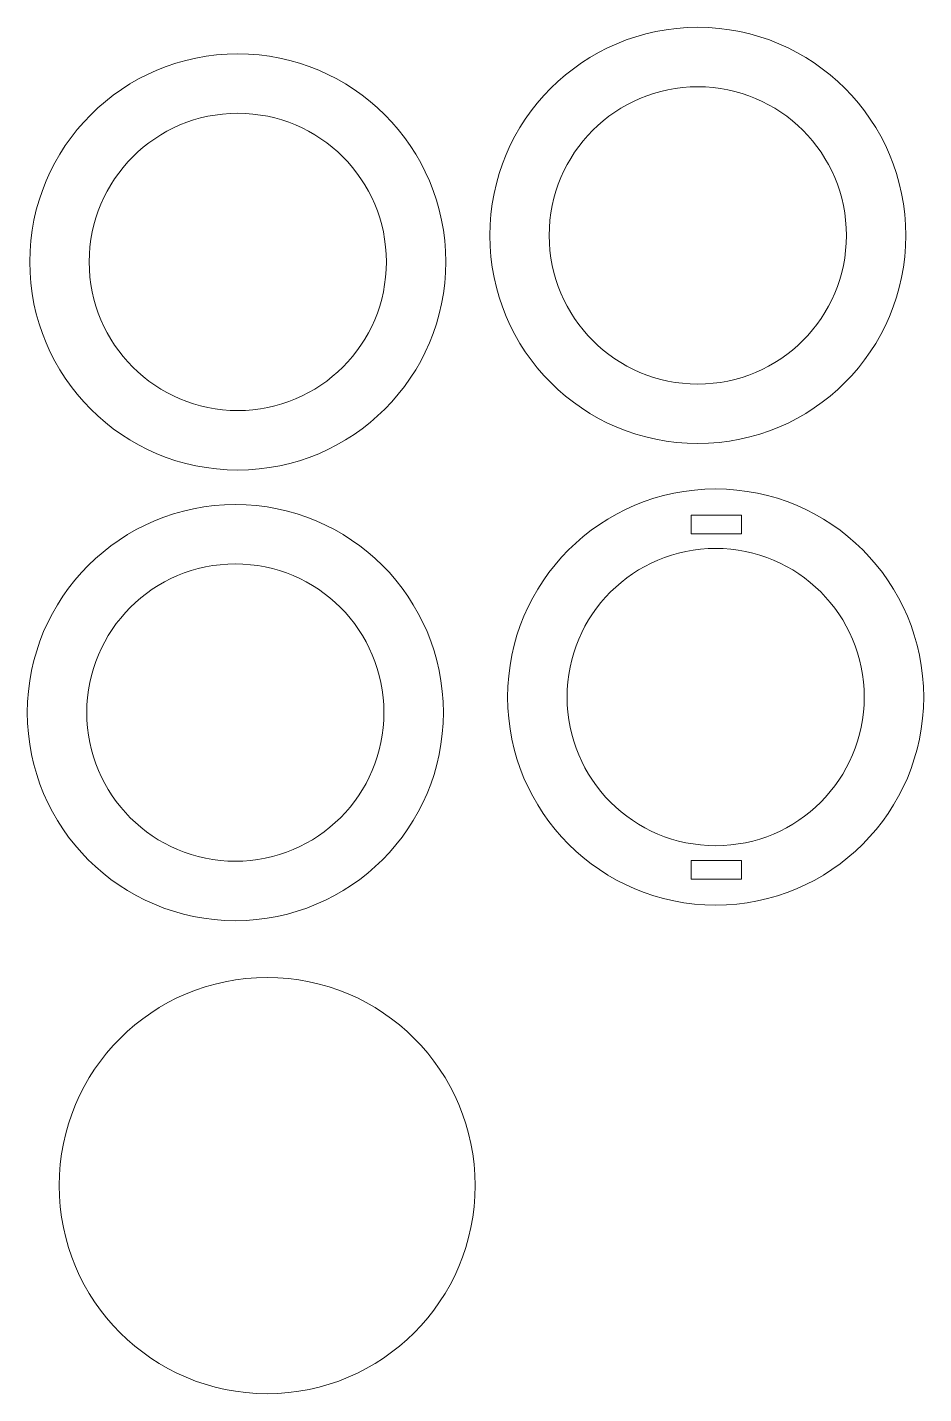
# Model space of a CAD drawing. Header units: millimetres. Extents: x -607 to 1451, y -798 to 283.
# Drawn here: x 796.8 to 947.6, y -798.5 to -568.7 of the extents above; entities that cross this region are included whole.
import ezdxf

# ---------------------------------------------------------------- set-up
doc = ezdxf.new("R2010")
doc.units = ezdxf.units.MM
doc.header["$MEASUREMENT"] = 0
doc.layers.add('layer 1', color=7, linetype='Continuous')

msp = doc.modelspace()

# ---------------------------------------------------------------- linework, layer by layer
at = {"layer": 'layer 1', "color": 142, "lineweight": 20}
for points in [[(909.6274, -568.682), (928.9574, -568.682), (944.6274, -584.352), (944.6274, -603.682), (944.6274, -603.682), (944.6274, -623.012), (928.9574, -638.682), (909.6274, -638.682), (909.6274, -638.682), (890.2974, -638.682), (874.6274, -623.012), (874.6274, -603.682), (874.6274, -603.682), (874.6274, -584.352), (890.2974, -568.682), (909.6274, -568.682)], [(832.2266, -573.1412), (851.5566, -573.1412), (867.2266, -588.8112), (867.2266, -608.1412), (867.2266, -608.1412), (867.2266, -627.4712), (851.5566, -643.1412), (832.2266, -643.1412), (832.2266, -643.1412), (812.8966, -643.1412), (797.2266, -627.4712), (797.2266, -608.1412), (797.2266, -608.1412), (797.2266, -588.8112), (812.8966, -573.1412), (832.2266, -573.1412)], [(909.6274, -578.682), (923.4345, -578.682), (934.6274, -589.8749), (934.6274, -603.682), (934.6274, -603.682), (934.6274, -617.4891), (923.4345, -628.682), (909.6274, -628.682), (909.6274, -628.682), (895.8203, -628.682), (884.6274, -617.4891), (884.6274, -603.682), (884.6274, -603.682), (884.6274, -589.8749), (895.8203, -578.682), (909.6274, -578.682)], [(832.2266, -583.1412), (846.0337, -583.1412), (857.2266, -594.3341), (857.2266, -608.1412), (857.2266, -608.1412), (857.2266, -621.9483), (846.0337, -633.1412), (832.2266, -633.1412), (832.2266, -633.1412), (818.4195, -633.1412), (807.2266, -621.9483), (807.2266, -608.1412), (807.2266, -608.1412), (807.2266, -594.3341), (818.4195, -583.1412), (832.2266, -583.1412)], [(912.6268, -646.3236), (931.9568, -646.3236), (947.6268, -661.9936), (947.6268, -681.3236), (947.6268, -681.3236), (947.6268, -700.6536), (931.9568, -716.3236), (912.6268, -716.3236), (912.6268, -716.3236), (893.2968, -716.3236), (877.6268, -700.6536), (877.6268, -681.3236), (877.6268, -681.3236), (877.6268, -661.9936), (893.2968, -646.3236), (912.6268, -646.3236)], [(831.8197, -648.9342), (851.1497, -648.9342), (866.8197, -664.6042), (866.8197, -683.9342), (866.8197, -683.9342), (866.8197, -703.2642), (851.1497, -718.9342), (831.8197, -718.9342), (831.8197, -718.9342), (812.4897, -718.9342), (796.8197, -703.2642), (796.8197, -683.9342), (796.8197, -683.9342), (796.8197, -664.6042), (812.4897, -648.9342), (831.8197, -648.9342)], [(908.5258, -650.7038), (908.5258, -650.7038), (916.9925, -650.7038), (916.9925, -650.7038), (916.9925, -650.7038), (916.9925, -650.7038), (916.9925, -653.8618), (916.9925, -653.8618), (916.9925, -653.8618), (916.9925, -653.8618), (908.5258, -653.8618), (908.5258, -653.8618), (908.5258, -653.8618), (908.5258, -653.8618), (908.5258, -650.7038), (908.5258, -650.7038)], [(912.6268, -656.3236), (926.4339, -656.3236), (937.6268, -667.5165), (937.6268, -681.3236), (937.6268, -681.3236), (937.6268, -695.1307), (926.4339, -706.3236), (912.6268, -706.3236), (912.6268, -706.3236), (898.8197, -706.3236), (887.6268, -695.1307), (887.6268, -681.3236), (887.6268, -681.3236), (887.6268, -667.5165), (898.8197, -656.3236), (912.6268, -656.3236)], [(831.8197, -658.9342), (845.6268, -658.9342), (856.8197, -670.1271), (856.8197, -683.9342), (856.8197, -683.9342), (856.8197, -697.7413), (845.6268, -708.9342), (831.8197, -708.9342), (831.8197, -708.9342), (818.0126, -708.9342), (806.8197, -697.7413), (806.8197, -683.9342), (806.8197, -683.9342), (806.8197, -670.1271), (818.0126, -658.9342), (831.8197, -658.9342)], [(908.5258, -708.8153), (908.5258, -708.8153), (916.9925, -708.8153), (916.9925, -708.8153), (916.9925, -708.8153), (916.9925, -708.8153), (916.9925, -711.9733), (916.9925, -711.9733), (916.9925, -711.9733), (916.9925, -711.9733), (908.5258, -711.9733), (908.5258, -711.9733), (908.5258, -711.9733), (908.5258, -711.9733), (908.5258, -708.8153), (908.5258, -708.8153)], [(837.1711, -728.4847), (856.5011, -728.4847), (872.1711, -744.1547), (872.1711, -763.4847), (872.1711, -763.4847), (872.1711, -782.8147), (856.5011, -798.4847), (837.1711, -798.4847), (837.1711, -798.4847), (817.8411, -798.4847), (802.1711, -782.8147), (802.1711, -763.4847), (802.1711, -763.4847), (802.1711, -744.1547), (817.8411, -728.4847), (837.1711, -728.4847)]]:
    msp.add_open_spline(points, degree=3, knots=[0, 0, 0, 0, 0.2, 0.2, 0.2, 0.2, 0.4, 0.4, 0.4, 0.4, 0.6, 0.6, 0.6, 0.6, 1, 1, 1, 1], dxfattribs=at)

doc.saveas('drawing.dxf')
